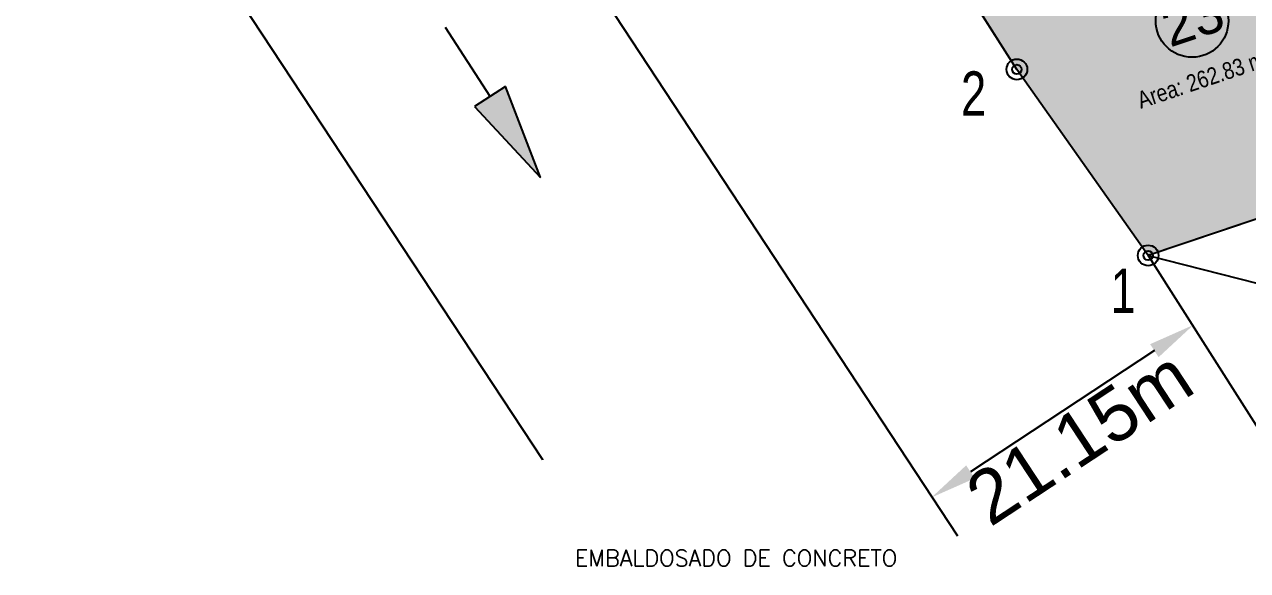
# Model space of a CAD drawing. Header units: millimetres. Extents: x 604785 to 1211550, y 1310998 to 2622648.
# Drawn here: x 604882.6 to 604945.6, y 1311068.8 to 1311096.9 of the extents above; entities that cross this region are included whole.
import ezdxf
from ezdxf.enums import TextEntityAlignment as Align

# ---------------------------------------------------------------- set-up
doc = ezdxf.new("R2010")
doc.units = ezdxf.units.MM
doc.header["$PDMODE"] = 32
doc.header["$PDSIZE"] = 0.3
for name, color, linetype in [('CERCO', 6, 'Continuous'), ('CIRCULO', 1, 'Continuous'), ('COTAS', 3, 'Continuous'), ('FRAME 025', 7, 'Continuous'), ('ROTULOS LOTES', 1, 'Continuous')]:
    doc.layers.add(name, color=color, linetype=linetype)
doc.styles.add('PUNTOS PI', font='arial.ttf', dxfattribs={"height": 2.75})
doc.styles.add('ROMANS', font='ROMANS', dxfattribs={"height": 0.2})
doc.styles.add('ROTULOS', font='arial.ttf', dxfattribs={"height": 3})
doc.styles.add('TSN - Arial Narrow', font='ARIALN.TTF')
doc.styles.add('TSN - Swis721 LtCn BT', font='swisscl.ttf')
doc.dimstyles.new('COTAS LINDEROS', dxfattribs={"dimscale": 40, "dimtxt": 2.75, "dimasz": 0.06, "dimexe": 0.005, "dimexo": 0.005, "dimgap": 0.005, "dimtad": 2, "dimzin": 0, "dimdsep": 46, "dimtxsty": 'PUNTOS PI', "dimcen": 0.09, "dimclrd": 1, "dimclre": 1, "dimclrt": 3, "dimadec": 0, "dimazin": 0, "dimtfac": 1, "dimtofl": 0, "dimtmove": 0, "dimatfit": 3, "dimldrblk": 'ARCHTICK', "dimfxl": 1, "dimtolj": 1, "dimtzin": 0, "dimarcsym": 0})

# ---------------------------------------------------------------- blocks, each defined once
blk = doc.blocks.new('*D82')
at = {"color": 1, "lineweight": -2, "transparency": 16777216}
blk.add_line((604940.819, 1311080.1), (604931.345, 1311073.863), dxfattribs=at)
at = {"color": 1, "transparency": 16777216}
for points in [[(604940.599, 1311080.434), (604941.039, 1311079.765), (604942.823, 1311081.419)], [(604931.125, 1311074.197), (604931.565, 1311073.529), (604929.34, 1311072.544)]]:
    blk.add_solid(points, dxfattribs=at)
at = {"layer": 'Defpoints', "color": 0, "transparency": 16777216}
for p in [(604942.823, 1311081.419), (604929.34, 1311072.544), (604929.34, 1311072.544)]:
    blk.add_point(p, dxfattribs=at)
at = {"color": 3, "transparency": 16777216, "insert": (604936.964, 1311075.642), "char_height": 2.75, "attachment_point": 5, "rotation": 33.35662, "style": 'PUNTOS PI'}
blk.add_mtext('\\A1;21.15m', dxfattribs=at)
blk = doc.blocks.new('_ArchTick')
at = {"color": 0, "linetype": 'ByBlock', "const_width": 0.15}
blk.add_lwpolyline([(-0.5, -0.5), (0.5, 0.5)], dxfattribs=at)

msp = doc.modelspace()

# ---------------------------------------------------------------- hatches: boundary and pattern name
at = {"true_color": 0xafd9aa}
h = msp.add_hatch(color=9, dxfattribs=at)
h.dxf.hatch_style = 1
h.paths.add_polyline_path([(604911.704, 1311128.963), (604908.616, 1311133.702), (604904.8, 1311139.56), (604903.378, 1311141.752), (604890.493, 1311161.615), (604887.114, 1311169.584), (604890.741, 1311171.475), (604900.681, 1311174.09), (604918.672, 1311177.415), (604941.484, 1311182.032), (604970.419, 1311187.096), (605001.145, 1311192.781), (605008.096, 1311168.792), (605020.289, 1311128.427), (605025.004, 1311113.224), (604990.344, 1311101.683), (604983.054, 1311099.323), (604967.143, 1311093.947), (604940.498, 1311085), (604933.737, 1311094.578), (604921.226, 1311114.213), (604916.727, 1311121.222), (604912.283, 1311128.072, -0.999015)])
h = msp.add_hatch(color=9, dxfattribs=at)
h.dxf.hatch_style = 1
h.paths.add_polyline_path([(604946.998, 1311107.773), (604940.24, 1311105.403), (604941.85, 1311100.809), (604931.973, 1311097.346), (604933.451, 1311095.026, -0.592009), (604934.268, 1311094.578, -0.243691), (604934.043, 1311094.144), (604940.191, 1311085.434, -0.502164), (604941.002, 1311085.169), (604953.395, 1311089.331)])
h = msp.add_hatch(color=256)
h.dxf.hatch_style = 1
h.paths.add_polyline_path([(604907.401, 1311093.693), (604905.809, 1311092.664), (604909.195, 1311089.021)])

# ---------------------------------------------------------------- linework, layer by layer
for p, q in [((604906.605, 1311093.178), (604904.311, 1311096.725)), ((604907.401, 1311093.693), (604905.809, 1311092.664)), ((604909.195, 1311089.021), (604907.401, 1311093.693)), ((604905.809, 1311092.664), (604909.195, 1311089.021))]:
    msp.add_line(p, q)
for points in [[(604819.16, 1311239.965), (604930.673, 1311070.567)], [(604940.24, 1311105.403), (604946.998, 1311107.773), (604953.395, 1311089.331), (604940.498, 1311085), (604933.737, 1311094.578), (604933.737, 1311094.578), (604931.973, 1311097.346), (604941.85, 1311100.809), (604940.24, 1311105.403)]]:
    msp.add_lwpolyline(points)
msp.add_lwpolyline([(604940.498, 1311085), (604933.737, 1311094.578), (604918.593, 1311118.346), (604911.994, 1311128.518), (604904.8, 1311139.56), (604890.493, 1311161.615), (604887.114, 1311169.584), (604890.741, 1311171.475), (604900.681, 1311174.09), (604918.672, 1311177.415), (604941.484, 1311182.032), (604970.419, 1311187.096), (605001.145, 1311192.781), (605008.096, 1311168.792), (605020.289, 1311128.427), (605025.004, 1311113.224), (604990.344, 1311101.683), (604983.054, 1311099.323), (604967.143, 1311093.947)], close=True)
at = {"color": 4}
msp.add_lwpolyline([(604940.498, 1311085), (604933.737, 1311094.578), (604918.593, 1311118.346), (604911.994, 1311128.518), (604904.8, 1311139.56), (604890.493, 1311161.615), (604887.114, 1311169.584), (604890.741, 1311171.475), (604900.681, 1311174.09), (604918.672, 1311177.415), (604941.484, 1311182.032), (604970.419, 1311187.096), (605001.145, 1311192.781), (605008.096, 1311168.792), (605020.289, 1311128.427), (605025.004, 1311113.224), (604990.344, 1311101.683), (604983.054, 1311099.323), (604967.143, 1311093.947)], close=True, dxfattribs=at)
at = {"color": 1}
msp.add_circle((604942.759, 1311097.074), 1.872, dxfattribs=at)
at = {"layer": 'CERCO'}
msp.add_line((604940.498, 1311085), (604957.189, 1311058.74), dxfattribs=at)
msp.add_lwpolyline([(604909.329, 1311074.485), (604909.329, 1311074.485), (604882.469, 1311115.196), (604872.039, 1311131.661), (604853.335, 1311161.306)], dxfattribs=at)
at = {"layer": 'CIRCULO'}
for centre, radius in [((604933.737, 1311094.578), 0.532), ((604933.737, 1311094.578), 0.243), ((604940.498, 1311085), 0.532), ((604940.498, 1311085), 0.243)]:
    msp.add_circle(centre, radius, dxfattribs=at)
at = {"layer": 'COTAS'}
msp.add_lwpolyline([(604940.498, 1311085), (604971.449, 1311077.128)], dxfattribs=at)

# ---------------------------------------------------------------- texts
at = {"style": 'ROMANS'}
msp.add_text('EMBALDOSADO DE CONCRETO', height=0.84375, dxfattribs=at).set_placement((604910.975, 1311069.002))
at = {"color": 0, "linetype": 'Continuous', "lineweight": 25, "ltscale": 0.1, "insert": (604938.184, 1311092.817), "char_height": 0.87404, "width": 14.13316, "attachment_point": 1, "rotation": 18.57546, "style": 'TSN - Arial Narrow'}
msp.add_mtext('\\pi-2.62211,l4.37019,t4.37019;Area: 262.83 mts2', dxfattribs=at)
at = {"layer": 'FRAME 025', "color": 0, "style": 'TSN - Swis721 LtCn BT'}
for s, p in [('2', (604930.857, 1311093.332)), ('1', (604938.557, 1311083.185))]:
    msp.add_text(s, height=2.281, dxfattribs=at).set_placement(p, align=Align.MIDDLE_LEFT)
at = {"layer": 'ROTULOS LOTES', "color": 18, "true_color": 0x000000, "style": 'ROTULOS'}
msp.add_text('23', height=2.0142, rotation=18.57546, dxfattribs=at).set_placement((604941.623, 1311095.695))

# ---------------------------------------------------------------- dimensions: what is measured, and where the dimension line sits
dim = msp.add_aligned_dim(p1=(604942.823, 1311081.419), p2=(604929.34, 1311072.544), distance=0, text='21.15m', dimstyle='COTAS LINDEROS', override={"dimpost": 'm'})
dim.commit()
dim.dimension.update_dxf_attribs({"geometry": '*D82', "text_midpoint": (604936.964, 1311075.642)})

doc.saveas('drawing.dxf')
